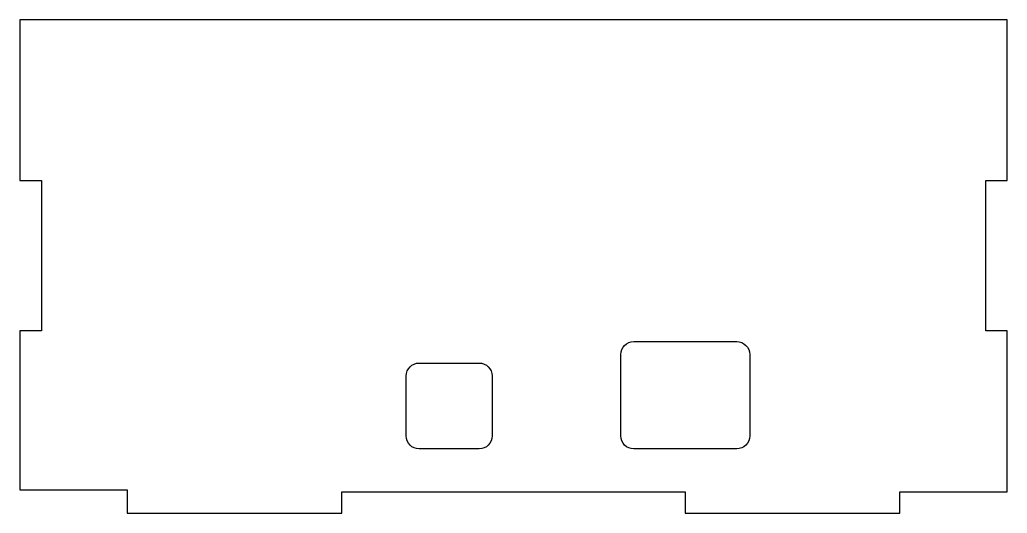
# Model space of a CAD drawing. Header units: millimetres. Extents: x -123 to 107, y -78 to 37.
import ezdxf

# ---------------------------------------------------------------- set-up
doc = ezdxf.new("R2010")
doc.units = ezdxf.units.MM

msp = doc.modelspace()

# ---------------------------------------------------------------- linework, layer by layer
msp.add_lwpolyline([(32.34, -73.31), (32.34, -78.31), (82.34, -78.31), (82.34, -73.31), (107.34, -73.31), (107.34, -35.81), (102.34, -35.81), (102.34, -0.81), (107.34, -0.81), (107.34, 36.69), (-122.66, 36.69), (-122.66, -0.81), (-117.66, -0.81), (-117.66, -35.81), (-122.69, -35.81), (-122.69, -72.86), (-97.66, -72.86), (-97.66, -78.31), (-47.66, -78.31), (-47.66, -73.31)], close=True)
for points in [[(17.34, -41.31, -0.414214), (20.34, -38.31), (44.34, -38.31, -0.414214), (47.34, -41.31), (47.34, -60.31, -0.414214), (44.34, -63.31), (20.34, -63.31, -0.414214), (17.34, -60.31)], [(-32.66, -46.31, -0.414214), (-29.66, -43.31), (-15.66, -43.31, -0.414214), (-12.66, -46.31), (-12.66, -60.31, -0.414214), (-15.66, -63.31), (-29.66, -63.31, -0.414214), (-32.66, -60.31)]]:
    msp.add_lwpolyline(points, format="xyb", close=True)

doc.saveas('drawing.dxf')
